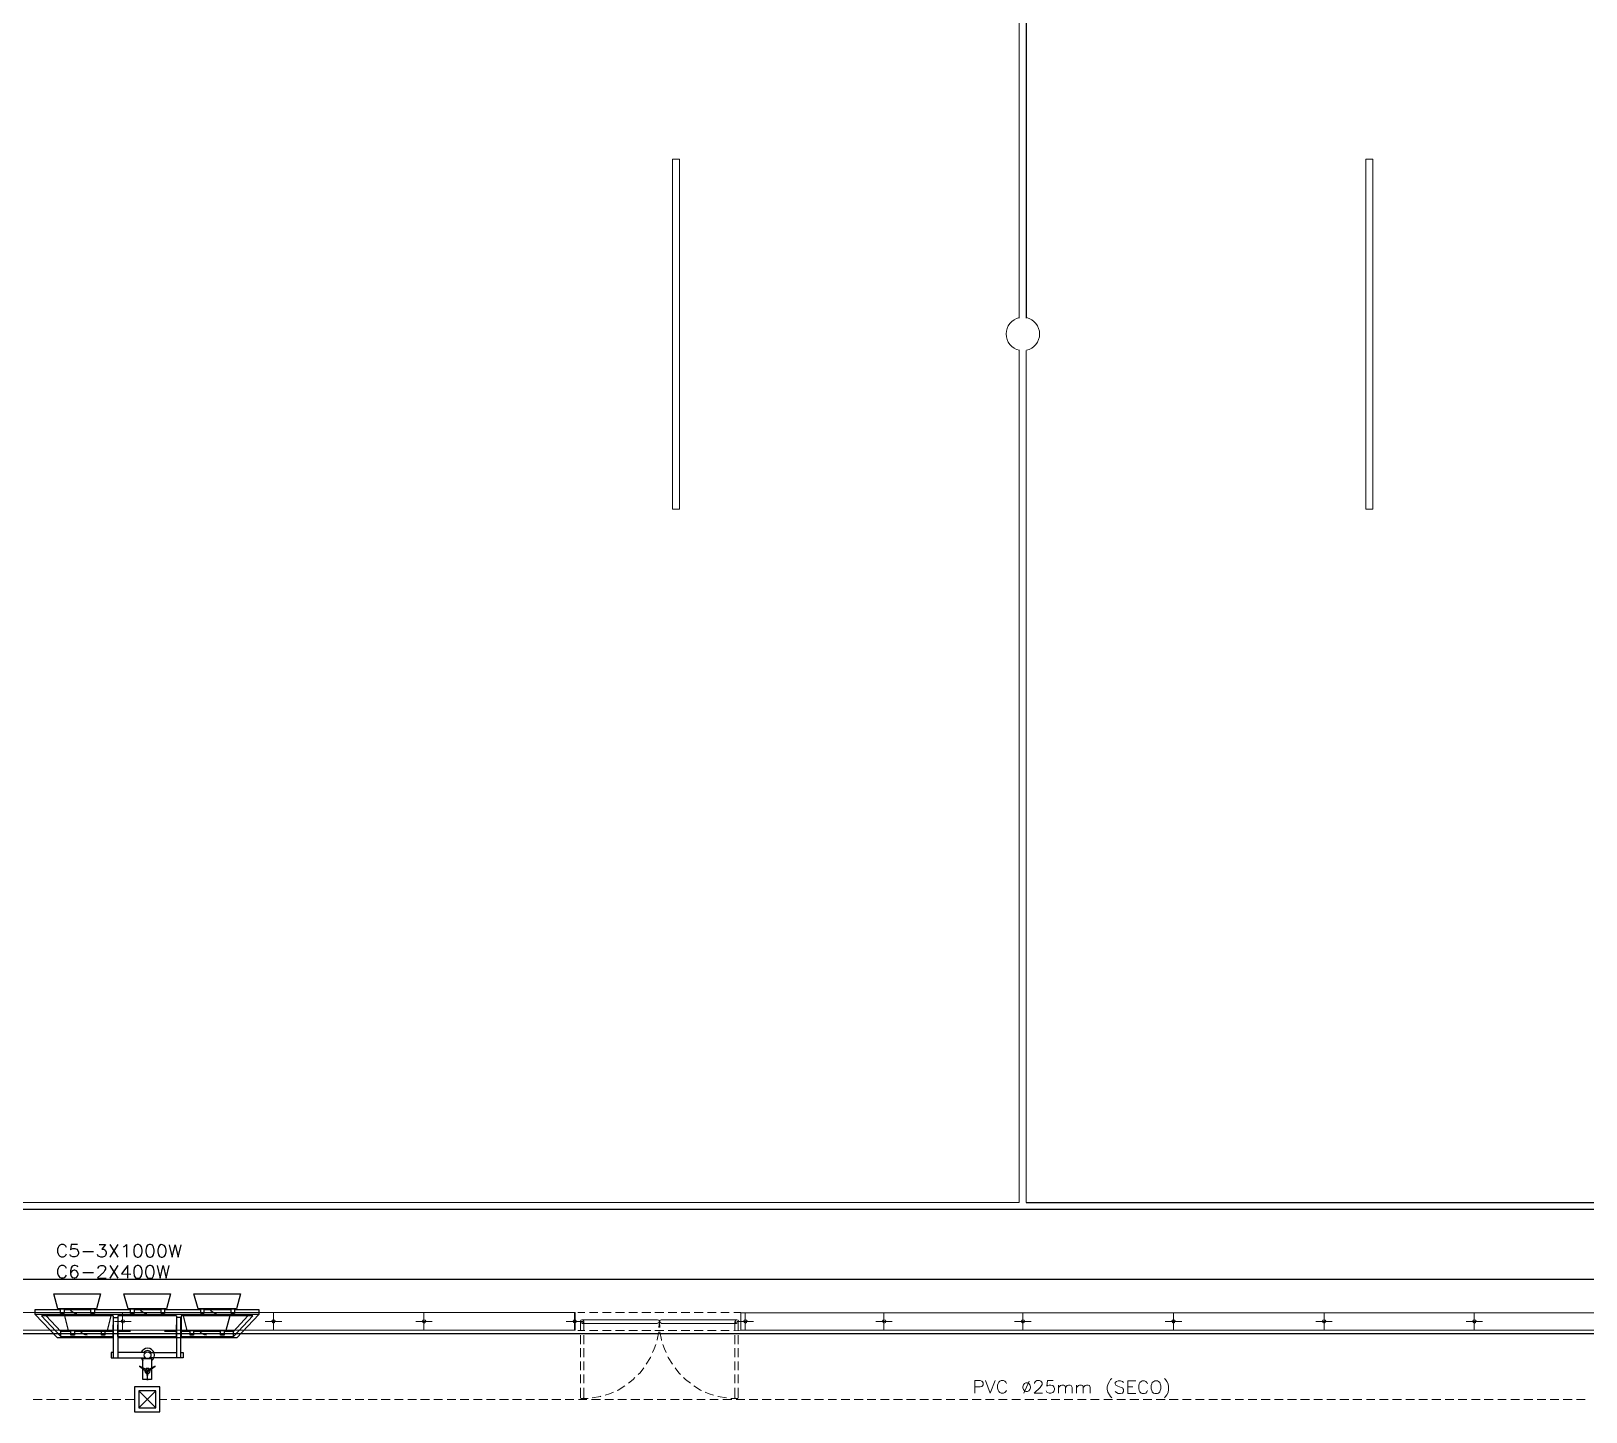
# Model space of a CAD drawing. Header units: millimetres. Extents: x 3240 to 3412, y 1366 to 1426.
# Drawn here: x 3259.52 to 3281.73, y 1386.14 to 1405.87 of the extents above; entities that cross this region are included whole.
import ezdxf

# ---------------------------------------------------------------- set-up
doc = ezdxf.new("R2010")
doc.units = ezdxf.units.MM

msp = doc.modelspace()

# ---------------------------------------------------------------- linework, layer by layer
at = {"color": 7, "linetype": 'Continuous', "lineweight": -2, "true_color": 0x000007}
for points in [[(3297.964, 1387.259), (3249.402, 1387.259), (3249.402, 1415.815), (3297.964, 1415.815)], [(3250.176, 1415.041), (3297.19, 1415.041), (3297.19, 1388.036), (3250.176, 1388.036)], [(3250.176, 1415.041), (3297.19, 1415.041), (3297.19, 1388.036), (3250.176, 1388.036)], [(3251.175, 1414.036), (3296.188, 1414.036), (3296.188, 1389.035), (3251.175, 1389.035)]]:
    msp.add_lwpolyline(points, close=True, dxfattribs=at)
at = {"color": 7, "linetype": 'Continuous', "lineweight": 9, "true_color": 0x000007}
msp.add_lwpolyline([(3267.327, 1415.514), (3267.327, 1415.764), (3249.447, 1415.764), (3249.447, 1387.312), (3267.289, 1387.312), (3267.289, 1387.562), (3249.702, 1387.562), (3249.702, 1415.514)], close=True, dxfattribs=at)
at = {"color": 7, "linetype": 'Continuous', "lineweight": 5, "true_color": 0x000007}
for points in [[(3269.656, 1415.514), (3297.663, 1415.514), (3297.663, 1387.56), (3269.656, 1387.56), (3269.656, 1387.312), (3297.914, 1387.312), (3297.914, 1415.762), (3269.656, 1415.762)], [(3268.679, 1404.036), (3268.779, 1404.036), (3268.779, 1399.036), (3268.679, 1399.036)], [(3278.683, 1404.036), (3278.58, 1404.036), (3278.58, 1399.036), (3278.683, 1399.036)]]:
    msp.add_lwpolyline(points, close=True, dxfattribs=at)
for points in [[(3273.632, 1389.136), (3251.276, 1389.136), (3251.276, 1393.934), (3259.375, 1393.934), (3259.375, 1409.138), (3251.276, 1409.138), (3251.276, 1413.94), (3273.632, 1413.94), (3273.632, 1401.767)], [(3273.632, 1401.305), (3273.632, 1389.136), (3273.632, 1389.136)], [(3273.73, 1401.305), (3273.73, 1389.136), (3273.73, 1389.136)], [(3267.387, 1387.461), (3268.467, 1387.461), (3268.467, 1387.461)], [(3269.596, 1387.461), (3268.516, 1387.461), (3268.516, 1387.461)], [(3267.365, 1387.434), (3267.365, 1387.304), (3267.365, 1387.304)], [(3267.365, 1387.241), (3267.365, 1387.113), (3267.365, 1387.113)], [(3268.467, 1387.409), (3267.387, 1387.409), (3267.387, 1387.409)], [(3267.412, 1387.304), (3267.412, 1387.434), (3267.412, 1387.434)], [(3267.412, 1387.113), (3267.412, 1387.241), (3267.412, 1387.241)], [(3268.516, 1387.409), (3269.596, 1387.409), (3269.596, 1387.409)], [(3269.572, 1387.304), (3269.572, 1387.434), (3269.572, 1387.434)], [(3269.572, 1387.113), (3269.572, 1387.241), (3269.572, 1387.241)], [(3269.618, 1387.434), (3269.618, 1387.304), (3269.618, 1387.304)], [(3269.618, 1387.241), (3269.618, 1387.113), (3269.618, 1387.113)], [(3267.365, 1387.054), (3267.365, 1386.926), (3267.365, 1386.926)], [(3267.412, 1386.926), (3267.412, 1387.054), (3267.412, 1387.054)], [(3269.572, 1386.926), (3269.572, 1387.054), (3269.572, 1387.054)], [(3269.618, 1387.054), (3269.618, 1386.926), (3269.618, 1386.926)], [(3267.365, 1386.864), (3267.365, 1386.74), (3267.365, 1386.74)], [(3267.412, 1386.74), (3267.412, 1386.864), (3267.412, 1386.864)], [(3269.572, 1386.74), (3269.572, 1386.864), (3269.572, 1386.864)], [(3269.618, 1386.864), (3269.618, 1386.74), (3269.618, 1386.74)], [(3267.365, 1386.677), (3267.365, 1386.554), (3267.365, 1386.554)], [(3267.412, 1386.554), (3267.412, 1386.677), (3267.412, 1386.677)], [(3269.572, 1386.554), (3269.572, 1386.677), (3269.572, 1386.677)], [(3269.618, 1386.677), (3269.618, 1386.554), (3269.618, 1386.554)], [(3267.365, 1386.356), (3267.365, 1386.351), (3267.365, 1386.346), (3267.365, 1386.343), (3267.37, 1386.338), (3267.374, 1386.338), (3267.379, 1386.334), (3267.382, 1386.334), (3267.387, 1386.334), (3267.39, 1386.334), (3267.395, 1386.334), (3267.4, 1386.334), (3267.403, 1386.338), (3267.408, 1386.338), (3267.408, 1386.343), (3267.412, 1386.346), (3267.412, 1386.351), (3267.412, 1386.356), (3267.412, 1386.49)], [(3267.365, 1386.49), (3267.365, 1386.356), (3267.365, 1386.356)], [(3267.365, 1386.356), (3267.365, 1386.351), (3267.365, 1386.346), (3267.365, 1386.343), (3267.37, 1386.338), (3267.374, 1386.338), (3267.379, 1386.334), (3267.382, 1386.334), (3267.387, 1386.334), (3267.39, 1386.334), (3267.395, 1386.334), (3267.4, 1386.334), (3267.403, 1386.338), (3267.408, 1386.338), (3267.408, 1386.343), (3267.412, 1386.346), (3267.412, 1386.351), (3267.412, 1386.356)], [(3269.572, 1386.49), (3269.572, 1386.356), (3269.572, 1386.351), (3269.572, 1386.346), (3269.575, 1386.343), (3269.575, 1386.338), (3269.58, 1386.338), (3269.583, 1386.334), (3269.588, 1386.334), (3269.593, 1386.334), (3269.596, 1386.334), (3269.601, 1386.334), (3269.605, 1386.334), (3269.61, 1386.338), (3269.613, 1386.338), (3269.618, 1386.343), (3269.618, 1386.346), (3269.618, 1386.351), (3269.618, 1386.356)], [(3269.572, 1386.356), (3269.572, 1386.351), (3269.572, 1386.346), (3269.575, 1386.343), (3269.575, 1386.338), (3269.58, 1386.338), (3269.583, 1386.334), (3269.588, 1386.334), (3269.593, 1386.334), (3269.596, 1386.334), (3269.601, 1386.334), (3269.605, 1386.334), (3269.61, 1386.338), (3269.613, 1386.338), (3269.618, 1386.343), (3269.618, 1386.346), (3269.618, 1386.351), (3269.618, 1386.356)], [(3269.618, 1386.49), (3269.618, 1386.356), (3269.618, 1386.356)]]:
    msp.add_lwpolyline(points, dxfattribs=at)
at = {"color": 7, "linetype": 'Continuous', "lineweight": -2, "true_color": 0x000007}
msp.add_lwpolyline([(3273.731, 1389.134), (3296.089, 1389.134), (3296.089, 1393.934), (3287.984, 1393.934), (3287.984, 1409.137), (3296.089, 1409.137), (3296.089, 1413.94), (3273.731, 1413.94), (3273.731, 1401.767)], dxfattribs=at)
at = {"color": 7, "linetype": 'Continuous', "lineweight": 25, "true_color": 0x000007}
for points in [[(3260.024, 1388.493), (3260.015, 1388.511), (3259.999, 1388.527), (3259.981, 1388.536), (3259.948, 1388.536), (3259.931, 1388.527), (3259.913, 1388.511), (3259.905, 1388.493), (3259.896, 1388.468), (3259.896, 1388.425), (3259.905, 1388.4), (3259.913, 1388.384), (3259.931, 1388.367), (3259.948, 1388.357), (3259.981, 1388.357), (3259.999, 1388.367), (3260.015, 1388.384), (3260.024, 1388.4)], [(3260.181, 1388.536), (3260.091, 1388.536), (3260.083, 1388.46), (3260.091, 1388.468), (3260.116, 1388.476), (3260.146, 1388.476), (3260.173, 1388.468), (3260.189, 1388.451), (3260.197, 1388.425), (3260.197, 1388.408), (3260.189, 1388.384), (3260.173, 1388.367), (3260.143, 1388.357), (3260.116, 1388.357), (3260.091, 1388.367), (3260.083, 1388.375), (3260.075, 1388.392)], [(3260.257, 1388.433), (3260.409, 1388.433), (3260.409, 1388.433)], [(3260.49, 1388.536), (3260.583, 1388.536), (3260.531, 1388.468), (3260.558, 1388.468), (3260.574, 1388.46), (3260.583, 1388.451), (3260.591, 1388.425), (3260.591, 1388.408), (3260.583, 1388.379), (3260.566, 1388.362), (3260.54, 1388.354), (3260.515, 1388.354), (3260.49, 1388.362), (3260.477, 1388.37), (3260.469, 1388.392)], [(3260.642, 1388.536), (3260.76, 1388.354), (3260.76, 1388.354)], [(3260.76, 1388.536), (3260.642, 1388.354), (3260.642, 1388.354)], [(3260.841, 1388.501), (3260.857, 1388.511), (3260.884, 1388.536), (3260.884, 1388.354)], [(3261.492, 1388.531), (3261.535, 1388.354), (3261.578, 1388.531), (3261.62, 1388.354), (3261.663, 1388.531)], [(3260.024, 1388.193), (3260.015, 1388.21), (3259.999, 1388.226), (3259.981, 1388.235), (3259.948, 1388.235), (3259.931, 1388.226), (3259.913, 1388.21), (3259.905, 1388.193), (3259.896, 1388.167), (3259.896, 1388.126), (3259.905, 1388.099), (3259.913, 1388.083), (3259.931, 1388.066), (3259.948, 1388.058), (3259.981, 1388.058), (3259.999, 1388.066), (3260.015, 1388.083), (3260.024, 1388.099)], [(3260.189, 1388.21), (3260.181, 1388.226), (3260.151, 1388.235), (3260.134, 1388.235), (3260.108, 1388.226), (3260.091, 1388.202), (3260.083, 1388.159), (3260.083, 1388.116), (3260.091, 1388.083), (3260.108, 1388.066), (3260.134, 1388.058), (3260.143, 1388.058), (3260.168, 1388.066), (3260.184, 1388.083), (3260.192, 1388.107), (3260.192, 1388.116), (3260.184, 1388.142), (3260.168, 1388.159), (3260.143, 1388.167), (3260.134, 1388.167), (3260.108, 1388.159), (3260.091, 1388.142), (3260.083, 1388.116)], [(3260.257, 1388.134), (3260.409, 1388.134), (3260.409, 1388.134)], [(3260.477, 1388.193), (3260.477, 1388.202), (3260.485, 1388.218), (3260.493, 1388.226), (3260.515, 1388.235), (3260.548, 1388.235), (3260.566, 1388.226), (3260.574, 1388.218), (3260.583, 1388.202), (3260.583, 1388.183), (3260.574, 1388.167), (3260.558, 1388.142), (3260.469, 1388.058), (3260.591, 1388.053)], [(3260.642, 1388.235), (3260.76, 1388.053), (3260.76, 1388.053)], [(3260.76, 1388.235), (3260.642, 1388.053), (3260.642, 1388.053)], [(3260.9, 1388.053), (3260.9, 1388.235), (3260.811, 1388.116), (3260.943, 1388.112)], [(3261.319, 1388.235), (3261.362, 1388.053), (3261.405, 1388.235), (3261.446, 1388.053), (3261.489, 1388.235)], [(3262.425, 1387.608), (3262.771, 1387.608), (3262.771, 1387.537), (3259.579, 1387.537), (3259.579, 1387.608), (3259.939, 1387.608)], [(3260.697, 1387.203), (3259.896, 1387.203), (3259.579, 1387.537)], [(3260.692, 1387.515), (3259.668, 1387.515), (3259.943, 1387.223)], [(3259.943, 1387.223), (3259.943, 1387.295), (3259.736, 1387.515)], [(3259.991, 1387.608), (3260.374, 1387.608), (3260.374, 1387.608)], [(3260.659, 1387.515), (3260.604, 1387.309), (3260.053, 1387.309), (3259.999, 1387.515)], [(3260.426, 1387.608), (3260.938, 1387.608), (3260.938, 1387.608)], [(3260.692, 1387.515), (3260.692, 1387.223), (3260.692, 1387.223)], [(3260.697, 1386.918), (3260.697, 1387.494), (3260.756, 1387.494), (3260.756, 1386.918)], [(3262.771, 1387.537), (3262.458, 1387.203), (3260.756, 1387.203)], [(3260.76, 1387.515), (3260.76, 1387.223), (3260.76, 1387.388)], [(3261.595, 1387.515), (3260.76, 1387.515), (3260.76, 1387.515)], [(3260.99, 1387.608), (3261.375, 1387.608), (3261.375, 1387.608)], [(3261.425, 1387.608), (3261.942, 1387.608), (3261.942, 1387.608)], [(3261.595, 1387.515), (3261.595, 1387.223), (3261.595, 1387.388)], [(3261.658, 1386.918), (3261.658, 1387.494), (3261.598, 1387.494), (3261.598, 1386.918)], [(3261.663, 1387.515), (3261.663, 1387.223), (3261.663, 1387.223)], [(3262.412, 1387.223), (3262.686, 1387.515), (3261.663, 1387.515)], [(3262.357, 1387.515), (3262.301, 1387.309), (3261.75, 1387.309), (3261.696, 1387.515)], [(3261.988, 1387.608), (3262.377, 1387.608), (3262.377, 1387.608)], [(3262.412, 1387.223), (3262.412, 1387.295), (3262.615, 1387.515)], [(3260.087, 1387.295), (3259.943, 1387.295), (3259.943, 1387.295)], [(3259.943, 1387.223), (3260.692, 1387.223), (3260.692, 1387.223)], [(3260.692, 1387.295), (3260.138, 1387.295), (3260.138, 1387.295)], [(3260.692, 1387.223), (3260.692, 1387.388), (3260.692, 1387.388)], [(3260.938, 1387.295), (3260.76, 1387.295), (3260.76, 1387.295)], [(3260.76, 1387.223), (3261.595, 1387.223), (3261.595, 1387.223)], [(3261.595, 1387.295), (3261.425, 1387.295), (3261.425, 1387.295)], [(3261.663, 1387.223), (3261.663, 1387.388), (3261.663, 1387.388)], [(3261.79, 1387.295), (3261.663, 1387.295), (3261.663, 1387.295)], [(3261.663, 1387.223), (3262.412, 1387.223), (3262.412, 1387.223)], [(3262.225, 1387.295), (3261.84, 1387.295), (3261.84, 1387.295)], [(3262.412, 1387.295), (3262.276, 1387.295), (3262.276, 1387.295)], [(3260.697, 1386.991), (3260.664, 1386.991), (3260.664, 1386.918), (3261.145, 1386.918)], [(3261.145, 1386.991), (3260.756, 1386.991), (3260.756, 1386.991)], [(3261.21, 1386.991), (3261.598, 1386.991), (3261.598, 1386.991)], [(3261.658, 1386.991), (3261.692, 1386.991), (3261.692, 1386.918), (3261.21, 1386.918)], [(3261.115, 1386.769), (3261.115, 1386.905), (3261.239, 1386.905), (3261.239, 1386.769)], [(3261.239, 1386.758), (3261.239, 1386.606), (3261.115, 1386.606), (3261.115, 1386.758)]]:
    msp.add_lwpolyline(points, dxfattribs=at)
for points in [[(3261.036, 1388.536), (3261.009, 1388.527), (3260.993, 1388.501), (3260.985, 1388.455), (3260.985, 1388.43), (3260.993, 1388.387), (3261.009, 1388.362), (3261.036, 1388.354), (3261.052, 1388.354), (3261.077, 1388.362), (3261.095, 1388.387), (3261.104, 1388.43), (3261.104, 1388.455), (3261.095, 1388.501), (3261.077, 1388.527), (3261.052, 1388.536)], [(3261.21, 1388.536), (3261.183, 1388.527), (3261.167, 1388.501), (3261.158, 1388.455), (3261.158, 1388.43), (3261.167, 1388.387), (3261.183, 1388.362), (3261.21, 1388.354), (3261.226, 1388.354), (3261.251, 1388.362), (3261.269, 1388.387), (3261.277, 1388.43), (3261.277, 1388.455), (3261.269, 1388.498), (3261.251, 1388.527), (3261.226, 1388.536)], [(3261.378, 1388.536), (3261.353, 1388.523), (3261.337, 1388.498), (3261.327, 1388.455), (3261.327, 1388.43), (3261.337, 1388.387), (3261.353, 1388.362), (3261.378, 1388.354), (3261.395, 1388.354), (3261.421, 1388.362), (3261.438, 1388.387), (3261.446, 1388.43), (3261.446, 1388.455), (3261.438, 1388.498), (3261.421, 1388.523), (3261.395, 1388.531)], [(3261.036, 1388.235), (3261.009, 1388.226), (3260.993, 1388.202), (3260.985, 1388.159), (3260.985, 1388.134), (3260.993, 1388.088), (3261.009, 1388.061), (3261.036, 1388.053), (3261.052, 1388.053), (3261.077, 1388.061), (3261.095, 1388.088), (3261.104, 1388.129), (3261.104, 1388.159), (3261.095, 1388.202), (3261.077, 1388.226), (3261.052, 1388.235)], [(3261.21, 1388.235), (3261.183, 1388.226), (3261.163, 1388.202), (3261.155, 1388.155), (3261.155, 1388.129), (3261.163, 1388.088), (3261.18, 1388.061), (3261.21, 1388.053), (3261.226, 1388.053), (3261.251, 1388.061), (3261.269, 1388.088), (3261.277, 1388.129), (3261.277, 1388.155), (3261.269, 1388.202), (3261.251, 1388.226), (3261.226, 1388.235)], [(3259.845, 1387.833), (3260.51, 1387.833), (3260.452, 1387.616), (3259.901, 1387.616)], [(3260.846, 1387.833), (3261.511, 1387.833), (3261.451, 1387.616), (3260.904, 1387.616)], [(3261.845, 1387.833), (3262.509, 1387.833), (3262.453, 1387.616), (3261.904, 1387.616)], [(3259.939, 1387.616), (3259.991, 1387.616), (3259.991, 1387.553), (3259.939, 1387.553)], [(3260.374, 1387.616), (3260.426, 1387.616), (3260.426, 1387.553), (3260.374, 1387.553)], [(3260.938, 1387.616), (3260.99, 1387.616), (3260.99, 1387.553), (3260.938, 1387.553)], [(3261.375, 1387.616), (3261.425, 1387.616), (3261.425, 1387.553), (3261.375, 1387.553)], [(3261.942, 1387.616), (3261.988, 1387.616), (3261.988, 1387.553), (3261.942, 1387.553)], [(3262.377, 1387.616), (3262.425, 1387.616), (3262.425, 1387.553), (3262.377, 1387.553)], [(3260.087, 1387.309), (3260.138, 1387.309), (3260.138, 1387.241), (3260.087, 1387.241)], [(3260.523, 1387.309), (3260.574, 1387.309), (3260.574, 1387.241), (3260.523, 1387.241)], [(3261.79, 1387.309), (3261.84, 1387.309), (3261.84, 1387.241), (3261.79, 1387.241)], [(3262.225, 1387.309), (3262.276, 1387.309), (3262.276, 1387.241), (3262.225, 1387.241)], [(3261.18, 1386.74), (3261.066, 1386.796), (3261.167, 1386.723), (3261.18, 1386.596), (3261.188, 1386.723), (3261.289, 1386.796)], [(3261.357, 1386.144), (3261.357, 1386.503), (3260.998, 1386.503), (3260.998, 1386.144)], [(3261.299, 1386.202), (3261.299, 1386.444), (3261.057, 1386.444), (3261.057, 1386.202)]]:
    msp.add_lwpolyline(points, close=True, dxfattribs=at)
at = {"color": 7, "linetype": 'Continuous', "lineweight": 9, "true_color": 0x000007}
for points in [[(3260.827, 1387.317), (3260.827, 1387.553), (3260.827, 1387.553)], [(3262.979, 1387.317), (3262.979, 1387.553), (3262.979, 1387.553)], [(3265.129, 1387.317), (3265.129, 1387.553), (3265.129, 1387.553)], [(3267.281, 1387.317), (3267.281, 1387.553), (3267.281, 1387.553)], [(3267.327, 1387.562), (3267.428, 1387.562), (3267.428, 1387.562)], [(3267.493, 1387.562), (3267.615, 1387.562), (3267.615, 1387.562)], [(3267.678, 1387.562), (3267.805, 1387.562), (3267.805, 1387.562)], [(3267.865, 1387.562), (3267.992, 1387.562), (3267.992, 1387.562)], [(3268.055, 1387.562), (3268.179, 1387.562), (3268.179, 1387.562)], [(3268.242, 1387.562), (3268.369, 1387.562), (3268.369, 1387.562)], [(3268.429, 1387.562), (3268.554, 1387.562), (3268.554, 1387.562)], [(3268.619, 1387.562), (3268.741, 1387.562), (3268.741, 1387.562)], [(3268.804, 1387.562), (3268.928, 1387.562), (3268.928, 1387.562)], [(3268.991, 1387.562), (3269.118, 1387.562), (3269.118, 1387.562)], [(3269.178, 1387.562), (3269.305, 1387.562), (3269.305, 1387.562)], [(3269.368, 1387.562), (3269.491, 1387.562), (3269.491, 1387.562)], [(3269.555, 1387.562), (3269.656, 1387.562), (3269.656, 1387.562)], [(3269.719, 1387.317), (3269.719, 1387.553), (3269.719, 1387.553)], [(3271.7, 1387.317), (3271.7, 1387.553), (3271.7, 1387.553)], [(3273.683, 1387.317), (3273.683, 1387.553), (3273.683, 1387.553)], [(3275.833, 1387.317), (3275.833, 1387.553), (3275.833, 1387.553)], [(3277.985, 1387.317), (3277.985, 1387.553), (3277.985, 1387.553)], [(3280.13, 1387.317), (3280.13, 1387.553), (3280.13, 1387.553)], [(3260.947, 1387.434), (3260.71, 1387.434), (3260.71, 1387.434)], [(3263.098, 1387.434), (3262.86, 1387.434), (3262.86, 1387.434)], [(3265.248, 1387.434), (3265.012, 1387.434), (3265.012, 1387.434)], [(3267.4, 1387.434), (3267.162, 1387.434), (3267.162, 1387.434)], [(3267.428, 1387.309), (3267.327, 1387.309), (3267.327, 1387.309)], [(3267.615, 1387.309), (3267.493, 1387.309), (3267.493, 1387.309)], [(3267.805, 1387.309), (3267.678, 1387.309), (3267.678, 1387.309)], [(3267.992, 1387.309), (3267.865, 1387.309), (3267.865, 1387.309)], [(3268.179, 1387.309), (3268.055, 1387.309), (3268.055, 1387.309)], [(3268.369, 1387.309), (3268.242, 1387.309), (3268.242, 1387.309)], [(3268.554, 1387.309), (3268.429, 1387.309), (3268.429, 1387.309)], [(3268.459, 1387.168), (3268.459, 1387.173), (3268.483, 1387.29)], [(3268.487, 1387.35), (3268.492, 1387.434), (3268.492, 1387.434)], [(3268.492, 1387.434), (3268.497, 1387.35), (3268.497, 1387.35)], [(3268.5, 1387.287), (3268.525, 1387.173), (3268.525, 1387.163)], [(3268.741, 1387.309), (3268.619, 1387.309), (3268.619, 1387.309)], [(3268.928, 1387.309), (3268.804, 1387.309), (3268.804, 1387.309)], [(3269.118, 1387.309), (3268.991, 1387.309), (3268.991, 1387.309)], [(3269.305, 1387.309), (3269.181, 1387.309), (3269.181, 1387.309)], [(3269.491, 1387.309), (3269.368, 1387.309), (3269.368, 1387.309)], [(3269.656, 1387.312), (3269.555, 1387.309), (3269.555, 1387.309)], [(3269.838, 1387.434), (3269.601, 1387.434), (3269.601, 1387.434)], [(3271.819, 1387.434), (3271.583, 1387.434), (3271.583, 1387.434)], [(3273.801, 1387.434), (3273.564, 1387.434), (3273.564, 1387.434)], [(3275.952, 1387.434), (3275.714, 1387.434), (3275.714, 1387.434)], [(3278.099, 1387.434), (3277.866, 1387.434), (3277.866, 1387.434)], [(3280.249, 1387.434), (3280.016, 1387.434), (3280.016, 1387.434)], [(3268.394, 1386.991), (3268.419, 1387.046), (3268.44, 1387.105)], [(3268.543, 1387.105), (3268.564, 1387.046), (3268.589, 1386.991)], [(3268.191, 1386.677), (3268.217, 1386.702), (3268.272, 1386.774)], [(3268.305, 1386.826), (3268.364, 1386.923), (3268.369, 1386.931)], [(3268.614, 1386.931), (3268.619, 1386.923), (3268.679, 1386.826)], [(3268.717, 1386.774), (3268.771, 1386.702), (3268.796, 1386.677)], [(3268.052, 1386.554), (3268.119, 1386.609), (3268.144, 1386.634)], [(3268.839, 1386.634), (3268.864, 1386.609), (3268.937, 1386.554)], [(3267.387, 1386.334), (3267.476, 1386.338), (3267.476, 1386.338)], [(3267.534, 1386.343), (3267.653, 1386.364), (3267.658, 1386.367)], [(3267.718, 1386.384), (3267.78, 1386.402), (3267.835, 1386.427)], [(3267.89, 1386.452), (3267.903, 1386.457), (3268, 1386.516)], [(3268.983, 1386.516), (3269.08, 1386.457), (3269.094, 1386.452)], [(3269.148, 1386.427), (3269.203, 1386.402), (3269.266, 1386.384)], [(3269.325, 1386.364), (3269.33, 1386.364), (3269.449, 1386.343)], [(3269.512, 1386.338), (3269.596, 1386.334), (3269.596, 1386.334)]]:
    msp.add_lwpolyline(points, dxfattribs=at)
at = {"color": 7, "linetype": 'Continuous', "lineweight": 15, "true_color": 0x000007}
for points in [[(3272.997, 1386.414), (3272.997, 1386.592), (3273.073, 1386.592), (3273.098, 1386.584), (3273.106, 1386.576), (3273.116, 1386.558), (3273.116, 1386.533), (3273.106, 1386.516), (3273.098, 1386.508), (3273.073, 1386.5), (3272.997, 1386.5)], [(3273.149, 1386.592), (3273.217, 1386.41), (3273.288, 1386.592)], [(3273.45, 1386.549), (3273.442, 1386.568), (3273.424, 1386.584), (3273.407, 1386.592), (3273.374, 1386.592), (3273.356, 1386.584), (3273.339, 1386.568), (3273.331, 1386.549), (3273.323, 1386.525), (3273.323, 1386.482), (3273.331, 1386.457), (3273.339, 1386.435), (3273.356, 1386.419), (3273.374, 1386.41), (3273.407, 1386.41), (3273.424, 1386.419), (3273.442, 1386.435), (3273.45, 1386.452)], [(3273.776, 1386.584), (3273.7, 1386.41), (3273.7, 1386.41)], [(3273.852, 1386.549), (3273.852, 1386.558), (3273.86, 1386.576), (3273.868, 1386.584), (3273.885, 1386.592), (3273.923, 1386.592), (3273.941, 1386.584), (3273.949, 1386.576), (3273.958, 1386.558), (3273.958, 1386.538), (3273.949, 1386.52), (3273.933, 1386.495), (3273.844, 1386.41), (3273.966, 1386.41)], [(3274.118, 1386.592), (3274.034, 1386.592), (3274.026, 1386.511), (3274.034, 1386.52), (3274.059, 1386.528), (3274.085, 1386.528), (3274.11, 1386.52), (3274.126, 1386.503), (3274.135, 1386.478), (3274.135, 1386.462), (3274.126, 1386.435), (3274.11, 1386.419), (3274.085, 1386.41), (3274.059, 1386.41), (3274.034, 1386.419), (3274.026, 1386.427), (3274.017, 1386.444)], [(3274.953, 1386.622), (3274.935, 1386.606), (3274.919, 1386.579), (3274.902, 1386.546), (3274.889, 1386.503), (3274.889, 1386.47), (3274.897, 1386.427), (3274.919, 1386.389), (3274.935, 1386.364), (3274.953, 1386.346)], [(3275.122, 1386.563), (3275.106, 1386.579), (3275.079, 1386.587), (3275.046, 1386.587), (3275.021, 1386.579), (3275.003, 1386.563), (3275.003, 1386.546), (3275.011, 1386.528), (3275.021, 1386.52), (3275.038, 1386.511), (3275.087, 1386.495), (3275.106, 1386.487), (3275.114, 1386.478), (3275.122, 1386.462), (3275.122, 1386.435), (3275.106, 1386.414), (3275.079, 1386.406), (3275.046, 1386.406), (3275.021, 1386.419), (3275.003, 1386.435)], [(3275.182, 1386.406), (3275.182, 1386.587), (3275.296, 1386.587)], [(3275.464, 1386.546), (3275.456, 1386.563), (3275.44, 1386.579), (3275.423, 1386.587), (3275.388, 1386.587), (3275.372, 1386.579), (3275.355, 1386.563), (3275.347, 1386.546), (3275.339, 1386.52), (3275.339, 1386.478), (3275.347, 1386.449), (3275.355, 1386.432), (3275.372, 1386.414), (3275.388, 1386.406), (3275.423, 1386.406), (3275.44, 1386.414), (3275.456, 1386.432), (3275.464, 1386.449)], [(3275.706, 1386.622), (3275.722, 1386.606), (3275.741, 1386.579), (3275.757, 1386.546), (3275.765, 1386.5), (3275.765, 1386.465), (3275.757, 1386.422), (3275.741, 1386.389), (3275.722, 1386.364), (3275.706, 1386.346)], [(3261.299, 1386.202), (3261.057, 1386.444), (3261.057, 1386.444)], [(3261.299, 1386.444), (3261.057, 1386.202), (3261.057, 1386.202)], [(3274.194, 1386.528), (3274.194, 1386.41), (3274.194, 1386.41)], [(3274.194, 1386.495), (3274.221, 1386.52), (3274.241, 1386.528), (3274.267, 1386.528), (3274.284, 1386.52), (3274.292, 1386.495), (3274.292, 1386.41)], [(3274.292, 1386.495), (3274.318, 1386.52), (3274.335, 1386.528), (3274.36, 1386.528), (3274.376, 1386.52), (3274.386, 1386.495), (3274.386, 1386.41)], [(3274.452, 1386.528), (3274.452, 1386.41), (3274.452, 1386.41)], [(3274.452, 1386.495), (3274.479, 1386.52), (3274.495, 1386.528), (3274.52, 1386.528), (3274.538, 1386.52), (3274.547, 1386.495), (3274.547, 1386.41)], [(3274.547, 1386.495), (3274.576, 1386.52), (3274.593, 1386.528), (3274.618, 1386.528), (3274.636, 1386.52), (3274.644, 1386.495), (3274.644, 1386.41)], [(3275.182, 1386.503), (3275.253, 1386.503), (3275.253, 1386.503)], [(3275.182, 1386.406), (3275.296, 1386.406), (3275.296, 1386.406)], [(3259.549, 1386.321), (3259.676, 1386.321), (3259.676, 1386.321)], [(3259.739, 1386.321), (3259.863, 1386.321), (3259.863, 1386.321)], [(3259.926, 1386.321), (3260.053, 1386.321), (3260.053, 1386.321)], [(3260.113, 1386.321), (3260.24, 1386.321), (3260.24, 1386.321)], [(3260.303, 1386.321), (3260.426, 1386.321), (3260.426, 1386.321)], [(3260.49, 1386.321), (3260.612, 1386.321), (3260.612, 1386.321)], [(3260.675, 1386.321), (3260.803, 1386.321), (3260.803, 1386.321)], [(3260.862, 1386.321), (3260.998, 1386.321), (3260.998, 1386.321)], [(3261.357, 1386.321), (3261.459, 1386.321), (3261.459, 1386.321)], [(3261.522, 1386.321), (3261.644, 1386.321), (3261.644, 1386.321)], [(3261.709, 1386.321), (3261.836, 1386.321), (3261.836, 1386.321)], [(3261.896, 1386.321), (3262.022, 1386.321), (3262.022, 1386.321)], [(3262.086, 1386.321), (3262.208, 1386.321), (3262.208, 1386.321)], [(3262.271, 1386.321), (3262.395, 1386.321), (3262.395, 1386.321)], [(3262.458, 1386.321), (3262.586, 1386.321), (3262.586, 1386.321)], [(3262.648, 1386.321), (3262.771, 1386.321), (3262.771, 1386.321)], [(3262.835, 1386.321), (3262.958, 1386.321), (3262.958, 1386.321)], [(3263.021, 1386.321), (3263.148, 1386.321), (3263.148, 1386.321)], [(3263.207, 1386.321), (3263.335, 1386.321), (3263.335, 1386.321)], [(3263.398, 1386.321), (3263.522, 1386.321), (3263.522, 1386.321)], [(3263.585, 1386.321), (3263.712, 1386.321), (3263.712, 1386.321)], [(3263.771, 1386.321), (3263.897, 1386.321), (3263.897, 1386.321)], [(3263.962, 1386.321), (3264.084, 1386.321), (3264.084, 1386.321)], [(3264.147, 1386.321), (3264.271, 1386.321), (3264.271, 1386.321)], [(3264.334, 1386.321), (3264.461, 1386.321), (3264.461, 1386.321)], [(3264.521, 1386.321), (3264.648, 1386.321), (3264.648, 1386.321)], [(3264.711, 1386.321), (3264.833, 1386.321), (3264.833, 1386.321)], [(3264.898, 1386.321), (3265.023, 1386.321), (3265.023, 1386.321)], [(3265.083, 1386.321), (3265.21, 1386.321), (3265.21, 1386.321)], [(3265.273, 1386.321), (3265.397, 1386.321), (3265.397, 1386.321)], [(3265.46, 1386.321), (3265.587, 1386.321), (3265.587, 1386.321)], [(3265.647, 1386.321), (3265.773, 1386.321), (3265.773, 1386.321)], [(3265.837, 1386.321), (3265.96, 1386.321), (3265.96, 1386.321)], [(3266.024, 1386.321), (3266.146, 1386.321), (3266.146, 1386.321)], [(3266.209, 1386.321), (3266.337, 1386.321), (3266.337, 1386.321)], [(3266.396, 1386.321), (3266.523, 1386.321), (3266.523, 1386.321)], [(3266.586, 1386.321), (3266.709, 1386.321), (3266.709, 1386.321)], [(3266.773, 1386.321), (3266.899, 1386.321), (3266.899, 1386.321)], [(3266.958, 1386.321), (3267.086, 1386.321), (3267.086, 1386.321)], [(3267.149, 1386.321), (3267.273, 1386.321), (3267.273, 1386.321)], [(3267.336, 1386.321), (3267.458, 1386.321), (3267.458, 1386.321)], [(3267.522, 1386.321), (3267.65, 1386.321), (3267.65, 1386.321)], [(3267.713, 1386.321), (3267.835, 1386.321), (3267.835, 1386.321)], [(3267.9, 1386.321), (3268.022, 1386.321), (3268.022, 1386.321)], [(3268.085, 1386.321), (3268.212, 1386.321), (3268.212, 1386.321)], [(3268.272, 1386.321), (3268.399, 1386.321), (3268.399, 1386.321)], [(3268.462, 1386.321), (3268.584, 1386.321), (3268.584, 1386.321)], [(3268.649, 1386.321), (3268.776, 1386.321), (3268.776, 1386.321)], [(3268.834, 1386.321), (3268.961, 1386.321), (3268.961, 1386.321)], [(3269.026, 1386.321), (3269.148, 1386.321), (3269.148, 1386.321)], [(3269.211, 1386.321), (3269.333, 1386.321), (3269.333, 1386.321)], [(3269.398, 1386.321), (3269.525, 1386.321), (3269.525, 1386.321)], [(3269.588, 1386.321), (3269.711, 1386.321), (3269.711, 1386.321)], [(3269.775, 1386.321), (3269.897, 1386.321), (3269.897, 1386.321)], [(3269.96, 1386.321), (3270.088, 1386.321), (3270.088, 1386.321)], [(3270.147, 1386.321), (3270.275, 1386.321), (3270.275, 1386.321)], [(3270.337, 1386.321), (3270.46, 1386.321), (3270.46, 1386.321)], [(3270.524, 1386.321), (3270.652, 1386.321), (3270.652, 1386.321)], [(3270.709, 1386.321), (3270.837, 1386.321), (3270.837, 1386.321)], [(3270.901, 1386.321), (3271.024, 1386.321), (3271.024, 1386.321)], [(3271.087, 1386.321), (3271.211, 1386.321), (3271.211, 1386.321)], [(3271.273, 1386.321), (3271.401, 1386.321), (3271.401, 1386.321)], [(3271.46, 1386.321), (3271.586, 1386.321), (3271.586, 1386.321)], [(3271.651, 1386.321), (3271.773, 1386.321), (3271.773, 1386.321)], [(3271.836, 1386.321), (3271.963, 1386.321), (3271.963, 1386.321)], [(3272.023, 1386.321), (3272.15, 1386.321), (3272.15, 1386.321)], [(3272.213, 1386.321), (3272.335, 1386.321), (3272.335, 1386.321)], [(3272.4, 1386.321), (3272.522, 1386.321), (3272.522, 1386.321)], [(3272.587, 1386.321), (3272.712, 1386.321), (3272.712, 1386.321)], [(3272.777, 1386.321), (3272.899, 1386.321), (3272.899, 1386.321)], [(3272.962, 1386.321), (3273.086, 1386.321), (3273.086, 1386.321)], [(3273.149, 1386.321), (3273.276, 1386.321), (3273.276, 1386.321)], [(3273.336, 1386.321), (3273.462, 1386.321), (3273.462, 1386.321)], [(3273.526, 1386.321), (3273.648, 1386.321), (3273.648, 1386.321)], [(3273.711, 1386.321), (3273.839, 1386.321), (3273.839, 1386.321)], [(3273.898, 1386.321), (3274.026, 1386.321), (3274.026, 1386.321)], [(3274.088, 1386.321), (3274.212, 1386.321), (3274.212, 1386.321)], [(3274.275, 1386.321), (3274.398, 1386.321), (3274.398, 1386.321)], [(3274.462, 1386.321), (3274.588, 1386.321), (3274.588, 1386.321)], [(3274.652, 1386.321), (3274.775, 1386.321), (3274.775, 1386.321)], [(3274.838, 1386.321), (3274.962, 1386.321), (3274.962, 1386.321)], [(3275.025, 1386.321), (3275.152, 1386.321), (3275.152, 1386.321)], [(3275.211, 1386.321), (3275.339, 1386.321), (3275.339, 1386.321)], [(3275.402, 1386.321), (3275.524, 1386.321), (3275.524, 1386.321)], [(3275.588, 1386.321), (3275.714, 1386.321), (3275.714, 1386.321)], [(3275.774, 1386.321), (3275.901, 1386.321), (3275.901, 1386.321)], [(3275.964, 1386.321), (3276.088, 1386.321), (3276.088, 1386.321)], [(3276.151, 1386.321), (3276.273, 1386.321), (3276.273, 1386.321)], [(3276.338, 1386.321), (3276.463, 1386.321), (3276.463, 1386.321)], [(3276.523, 1386.321), (3276.65, 1386.321), (3276.65, 1386.321)], [(3276.715, 1386.321), (3276.837, 1386.321), (3276.837, 1386.321)], [(3276.9, 1386.321), (3277.027, 1386.321), (3277.027, 1386.321)], [(3277.087, 1386.321), (3277.214, 1386.321), (3277.214, 1386.321)], [(3277.277, 1386.321), (3277.4, 1386.321), (3277.4, 1386.321)], [(3277.464, 1386.321), (3277.59, 1386.321), (3277.59, 1386.321)], [(3277.649, 1386.321), (3277.777, 1386.321), (3277.777, 1386.321)], [(3277.839, 1386.321), (3277.963, 1386.321), (3277.963, 1386.321)], [(3278.026, 1386.321), (3278.149, 1386.321), (3278.149, 1386.321)], [(3278.213, 1386.321), (3278.341, 1386.321), (3278.341, 1386.321)], [(3278.398, 1386.321), (3278.526, 1386.321), (3278.526, 1386.321)], [(3278.59, 1386.321), (3278.713, 1386.321), (3278.713, 1386.321)], [(3278.776, 1386.321), (3278.903, 1386.321), (3278.903, 1386.321)], [(3278.962, 1386.321), (3279.09, 1386.321), (3279.09, 1386.321)], [(3279.153, 1386.321), (3279.275, 1386.321), (3279.275, 1386.321)], [(3279.34, 1386.321), (3279.462, 1386.321), (3279.462, 1386.321)], [(3279.525, 1386.321), (3279.652, 1386.321), (3279.652, 1386.321)], [(3279.717, 1386.321), (3279.839, 1386.321), (3279.839, 1386.321)], [(3279.902, 1386.321), (3280.024, 1386.321), (3280.024, 1386.321)], [(3280.089, 1386.321), (3280.216, 1386.321), (3280.216, 1386.321)], [(3280.274, 1386.321), (3280.401, 1386.321), (3280.401, 1386.321)], [(3280.466, 1386.321), (3280.588, 1386.321), (3280.588, 1386.321)], [(3280.651, 1386.321), (3280.778, 1386.321), (3280.778, 1386.321)], [(3280.838, 1386.321), (3280.965, 1386.321), (3280.965, 1386.321)], [(3281.028, 1386.321), (3281.151, 1386.321), (3281.151, 1386.321)], [(3281.215, 1386.321), (3281.337, 1386.321), (3281.337, 1386.321)], [(3281.4, 1386.321), (3281.528, 1386.321), (3281.528, 1386.321)], [(3281.592, 1386.321), (3281.715, 1386.321), (3281.715, 1386.321)]]:
    msp.add_lwpolyline(points, dxfattribs=at)
for points in [[(3273.725, 1386.558), (3273.708, 1386.549), (3273.691, 1386.533), (3273.683, 1386.503), (3273.683, 1386.487), (3273.691, 1386.462), (3273.708, 1386.444), (3273.725, 1386.435), (3273.751, 1386.435), (3273.768, 1386.444), (3273.784, 1386.462), (3273.792, 1386.487), (3273.792, 1386.503), (3273.784, 1386.533), (3273.768, 1386.549), (3273.751, 1386.558)], [(3275.57, 1386.587), (3275.554, 1386.579), (3275.532, 1386.563), (3275.524, 1386.546), (3275.516, 1386.52), (3275.516, 1386.473), (3275.524, 1386.449), (3275.532, 1386.432), (3275.55, 1386.414), (3275.567, 1386.406), (3275.605, 1386.406), (3275.622, 1386.414), (3275.638, 1386.432), (3275.646, 1386.449), (3275.656, 1386.473), (3275.656, 1386.516), (3275.646, 1386.546), (3275.638, 1386.563), (3275.622, 1386.579), (3275.605, 1386.587)]]:
    msp.add_lwpolyline(points, close=True, dxfattribs=at)
at = {"color": 7, "linetype": 'Continuous', "lineweight": 5, "true_color": 0x000007}
for points, knots in [([(3273.634, 1401.774), (3273.524, 1401.75), (3273.445, 1401.653), (3273.445, 1401.54), (3273.445, 1401.54), (3273.445, 1401.428), (3273.524, 1401.33), (3273.634, 1401.307)], [0, 0, 0, 0, 0.125, 0.125, 0.125, 0.125001, 1, 1, 1, 1]), ([(3273.734, 1401.307), (3273.845, 1401.33), (3273.923, 1401.428), (3273.923, 1401.54), (3273.923, 1401.54), (3273.923, 1401.653), (3273.845, 1401.75), (3273.734, 1401.774)], [0, 0, 0, 0, 0.125, 0.125, 0.125, 0.125001, 1, 1, 1, 1]), ([(3263.004, 1387.438), (3263.004, 1387.449), (3262.994, 1387.461), (3262.981, 1387.461), (3262.981, 1387.461), (3262.968, 1387.461), (3262.958, 1387.449), (3262.958, 1387.438), (3262.958, 1387.438), (3262.958, 1387.424), (3262.968, 1387.414), (3262.981, 1387.414), (3262.981, 1387.414), (3262.994, 1387.414), (3263.004, 1387.424), (3263.004, 1387.438)], [0, 0, 0, 0, 0.0625, 0.0625, 0.0625, 0.062501, 0.125, 0.125, 0.125, 0.125001, 0.1875, 0.1875, 0.1875, 0.187501, 1, 1, 1, 1]), ([(3265.156, 1387.438), (3265.156, 1387.449), (3265.144, 1387.461), (3265.133, 1387.461), (3265.133, 1387.461), (3265.119, 1387.461), (3265.109, 1387.449), (3265.109, 1387.438), (3265.109, 1387.438), (3265.109, 1387.424), (3265.119, 1387.414), (3265.133, 1387.414), (3265.133, 1387.414), (3265.144, 1387.414), (3265.156, 1387.424), (3265.156, 1387.438)], [0, 0, 0, 0, 0.0625, 0.0625, 0.0625, 0.062501, 0.125, 0.125, 0.125, 0.125001, 0.1875, 0.1875, 0.1875, 0.187501, 1, 1, 1, 1]), ([(3267.412, 1387.438), (3267.412, 1387.449), (3267.402, 1387.461), (3267.388, 1387.461), (3267.388, 1387.461), (3267.375, 1387.461), (3267.365, 1387.449), (3267.365, 1387.438), (3267.365, 1387.438), (3267.365, 1387.424), (3267.375, 1387.414), (3267.388, 1387.414), (3267.388, 1387.414), (3267.402, 1387.414), (3267.412, 1387.424), (3267.412, 1387.438)], [0, 0, 0, 0, 0.0625, 0.0625, 0.0625, 0.062501, 0.125, 0.125, 0.125, 0.125001, 0.1875, 0.1875, 0.1875, 0.187501, 1, 1, 1, 1]), ([(3267.412, 1387.438), (3267.412, 1387.449), (3267.402, 1387.461), (3267.388, 1387.461), (3267.388, 1387.461), (3267.375, 1387.461), (3267.365, 1387.449), (3267.365, 1387.438), (3267.365, 1387.438), (3267.365, 1387.424), (3267.375, 1387.414), (3267.388, 1387.414), (3267.388, 1387.414), (3267.402, 1387.414), (3267.412, 1387.424), (3267.412, 1387.438)], [0, 0, 0, 0, 0.0625, 0.0625, 0.0625, 0.062501, 0.125, 0.125, 0.125, 0.125001, 0.1875, 0.1875, 0.1875, 0.187501, 1, 1, 1, 1]), ([(3268.468, 1387.414), (3268.482, 1387.414), (3268.492, 1387.424), (3268.492, 1387.438), (3268.492, 1387.438), (3268.492, 1387.449), (3268.482, 1387.461), (3268.468, 1387.461)], [0, 0, 0, 0, 0.125, 0.125, 0.125, 0.125001, 1, 1, 1, 1]), ([(3268.52, 1387.461), (3268.507, 1387.461), (3268.497, 1387.449), (3268.497, 1387.438), (3268.497, 1387.438), (3268.497, 1387.424), (3268.507, 1387.414), (3268.52, 1387.414)], [0, 0, 0, 0, 0.125, 0.125, 0.125, 0.125001, 1, 1, 1, 1]), ([(3269.623, 1387.438), (3269.623, 1387.449), (3269.611, 1387.461), (3269.598, 1387.461), (3269.598, 1387.461), (3269.587, 1387.461), (3269.575, 1387.449), (3269.575, 1387.438), (3269.575, 1387.438), (3269.575, 1387.424), (3269.587, 1387.414), (3269.598, 1387.414), (3269.598, 1387.414), (3269.611, 1387.414), (3269.623, 1387.424), (3269.623, 1387.438)], [0, 0, 0, 0, 0.0625, 0.0625, 0.0625, 0.062501, 0.125, 0.125, 0.125, 0.125001, 0.1875, 0.1875, 0.1875, 0.187501, 1, 1, 1, 1]), ([(3269.623, 1387.438), (3269.623, 1387.449), (3269.611, 1387.461), (3269.598, 1387.461), (3269.598, 1387.461), (3269.587, 1387.461), (3269.575, 1387.449), (3269.575, 1387.438), (3269.575, 1387.438), (3269.575, 1387.424), (3269.587, 1387.414), (3269.598, 1387.414), (3269.598, 1387.414), (3269.611, 1387.414), (3269.623, 1387.424), (3269.623, 1387.438)], [0, 0, 0, 0, 0.0625, 0.0625, 0.0625, 0.062501, 0.125, 0.125, 0.125, 0.125001, 0.1875, 0.1875, 0.1875, 0.187501, 1, 1, 1, 1]), ([(3271.727, 1387.438), (3271.727, 1387.449), (3271.717, 1387.461), (3271.703, 1387.461), (3271.703, 1387.461), (3271.69, 1387.461), (3271.68, 1387.449), (3271.68, 1387.438), (3271.68, 1387.438), (3271.68, 1387.424), (3271.69, 1387.414), (3271.703, 1387.414), (3271.703, 1387.414), (3271.717, 1387.414), (3271.727, 1387.424), (3271.727, 1387.438)], [0, 0, 0, 0, 0.0625, 0.0625, 0.0625, 0.062501, 0.125, 0.125, 0.125, 0.125001, 0.1875, 0.1875, 0.1875, 0.187501, 1, 1, 1, 1]), ([(3275.858, 1387.438), (3275.858, 1387.449), (3275.848, 1387.461), (3275.835, 1387.461), (3275.835, 1387.461), (3275.823, 1387.461), (3275.812, 1387.449), (3275.812, 1387.438), (3275.812, 1387.438), (3275.812, 1387.424), (3275.823, 1387.414), (3275.835, 1387.414), (3275.835, 1387.414), (3275.848, 1387.414), (3275.858, 1387.424), (3275.858, 1387.438)], [0, 0, 0, 0, 0.0625, 0.0625, 0.0625, 0.062501, 0.125, 0.125, 0.125, 0.125001, 0.1875, 0.1875, 0.1875, 0.187501, 1, 1, 1, 1]), ([(3278.01, 1387.438), (3278.01, 1387.449), (3278, 1387.461), (3277.987, 1387.461), (3277.987, 1387.461), (3277.973, 1387.461), (3277.963, 1387.449), (3277.963, 1387.438), (3277.963, 1387.438), (3277.963, 1387.424), (3277.973, 1387.414), (3277.987, 1387.414), (3277.987, 1387.414), (3278, 1387.414), (3278.01, 1387.424), (3278.01, 1387.438)], [0, 0, 0, 0, 0.0625, 0.0625, 0.0625, 0.062501, 0.125, 0.125, 0.125, 0.125001, 0.1875, 0.1875, 0.1875, 0.187501, 1, 1, 1, 1])]:
    msp.add_open_spline(points, degree=3, knots=knots, dxfattribs=at)
at = {"color": 7, "linetype": 'Continuous', "lineweight": 25, "true_color": 0x000007}
for points in [[(3260.068, 1387.618), (3260.09, 1387.581), (3260.128, 1387.557), (3260.171, 1387.553)], [(3261.067, 1387.618), (3261.089, 1387.581), (3261.127, 1387.557), (3261.17, 1387.553)], [(3262.066, 1387.618), (3262.088, 1387.581), (3262.126, 1387.557), (3262.169, 1387.553)], [(3260.217, 1387.309), (3260.237, 1387.272), (3260.277, 1387.247), (3260.318, 1387.244)], [(3261.919, 1387.309), (3261.939, 1387.272), (3261.979, 1387.247), (3262.022, 1387.244)], [(3261.089, 1386.917), (3261.095, 1386.902), (3261.105, 1386.887), (3261.119, 1386.877)], [(3261.128, 1386.917), (3261.132, 1386.912), (3261.135, 1386.907), (3261.14, 1386.903)], [(3261.224, 1386.903), (3261.228, 1386.907), (3261.233, 1386.912), (3261.236, 1386.917)]]:
    msp.add_open_spline(points, degree=3, dxfattribs=at)
at = {"color": 7, "linetype": 'Continuous', "lineweight": 9, "true_color": 0x000007}
for points in [[(3260.854, 1387.438), (3260.854, 1387.449), (3260.842, 1387.461), (3260.831, 1387.461), (3260.831, 1387.461), (3260.818, 1387.461), (3260.808, 1387.449), (3260.808, 1387.438), (3260.808, 1387.438), (3260.808, 1387.424), (3260.818, 1387.414), (3260.831, 1387.414), (3260.831, 1387.414), (3260.842, 1387.414), (3260.854, 1387.424), (3260.854, 1387.438)], [(3267.306, 1387.438), (3267.306, 1387.449), (3267.296, 1387.461), (3267.283, 1387.461), (3267.283, 1387.461), (3267.269, 1387.461), (3267.259, 1387.449), (3267.259, 1387.438), (3267.259, 1387.438), (3267.259, 1387.424), (3267.269, 1387.414), (3267.283, 1387.414), (3267.283, 1387.414), (3267.296, 1387.414), (3267.306, 1387.424), (3267.306, 1387.438)], [(3269.745, 1387.438), (3269.745, 1387.449), (3269.734, 1387.461), (3269.722, 1387.461), (3269.722, 1387.461), (3269.709, 1387.461), (3269.699, 1387.449), (3269.699, 1387.438), (3269.699, 1387.438), (3269.699, 1387.424), (3269.709, 1387.414), (3269.722, 1387.414), (3269.722, 1387.414), (3269.734, 1387.414), (3269.745, 1387.424), (3269.745, 1387.438)], [(3273.708, 1387.438), (3273.708, 1387.449), (3273.698, 1387.461), (3273.685, 1387.461), (3273.685, 1387.461), (3273.672, 1387.461), (3273.662, 1387.449), (3273.662, 1387.438), (3273.662, 1387.438), (3273.662, 1387.424), (3273.672, 1387.414), (3273.685, 1387.414), (3273.685, 1387.414), (3273.698, 1387.414), (3273.708, 1387.424), (3273.708, 1387.438)], [(3280.157, 1387.438), (3280.157, 1387.449), (3280.145, 1387.461), (3280.133, 1387.461), (3280.133, 1387.461), (3280.12, 1387.461), (3280.11, 1387.449), (3280.11, 1387.438), (3280.11, 1387.438), (3280.11, 1387.424), (3280.12, 1387.414), (3280.133, 1387.414), (3280.133, 1387.414), (3280.145, 1387.414), (3280.157, 1387.424), (3280.157, 1387.438)]]:
    msp.add_open_spline(points, degree=3, knots=[0, 0, 0, 0, 0.0625, 0.0625, 0.0625, 0.062501, 0.125, 0.125, 0.125, 0.125001, 0.1875, 0.1875, 0.1875, 0.187501, 1, 1, 1, 1], dxfattribs=at)
at = {"color": 7, "linetype": 'Continuous', "lineweight": 25, "true_color": 0x000007}
for points, knots in [([(3261.244, 1386.877), (3261.276, 1386.903), (3261.289, 1386.946), (3261.276, 1386.986), (3261.276, 1386.986), (3261.262, 1387.026), (3261.226, 1387.052), (3261.185, 1387.054), (3261.185, 1387.054), (3261.143, 1387.055), (3261.105, 1387.031), (3261.089, 1386.991)], [0, 0, 0, 0, 0.083333, 0.083333, 0.083333, 0.083334, 0.166667, 0.166667, 0.166667, 0.166668, 1, 1, 1, 1]), ([(3261.236, 1386.993), (3261.223, 1387.009), (3261.203, 1387.019), (3261.181, 1387.019), (3261.181, 1387.019), (3261.16, 1387.019), (3261.14, 1387.009), (3261.128, 1386.993)], [0, 0, 0, 0, 0.125, 0.125, 0.125, 0.125001, 1, 1, 1, 1]), ([(3261.133, 1386.955), (3261.133, 1386.928), (3261.155, 1386.905), (3261.181, 1386.905), (3261.181, 1386.905), (3261.208, 1386.905), (3261.231, 1386.928), (3261.231, 1386.955), (3261.231, 1386.955), (3261.231, 1386.981), (3261.208, 1387.003), (3261.181, 1387.003), (3261.181, 1387.003), (3261.155, 1387.003), (3261.133, 1386.981), (3261.133, 1386.955)], [0, 0, 0, 0, 0.0625, 0.0625, 0.0625, 0.062501, 0.125, 0.125, 0.125, 0.125001, 0.1875, 0.1875, 0.1875, 0.187501, 1, 1, 1, 1]), ([(3261.147, 1386.74), (3261.145, 1386.731), (3261.145, 1386.72), (3261.15, 1386.711), (3261.15, 1386.711), (3261.155, 1386.703), (3261.163, 1386.697), (3261.173, 1386.695)], [0, 0, 0, 0, 0.125, 0.125, 0.125, 0.125001, 1, 1, 1, 1]), ([(3261.208, 1386.754), (3261.201, 1386.761), (3261.191, 1386.766), (3261.181, 1386.766), (3261.181, 1386.766), (3261.171, 1386.766), (3261.162, 1386.761), (3261.155, 1386.754)], [0, 0, 0, 0, 0.125, 0.125, 0.125, 0.125001, 1, 1, 1, 1]), ([(3261.171, 1386.73), (3261.171, 1386.725), (3261.176, 1386.72), (3261.181, 1386.72), (3261.181, 1386.72), (3261.188, 1386.72), (3261.193, 1386.725), (3261.193, 1386.73), (3261.193, 1386.73), (3261.193, 1386.736), (3261.188, 1386.74), (3261.181, 1386.74), (3261.181, 1386.74), (3261.176, 1386.74), (3261.171, 1386.736), (3261.171, 1386.73)], [0, 0, 0, 0, 0.0625, 0.0625, 0.0625, 0.062501, 0.125, 0.125, 0.125, 0.125001, 0.1875, 0.1875, 0.1875, 0.187501, 1, 1, 1, 1]), ([(3261.19, 1386.695), (3261.2, 1386.697), (3261.208, 1386.703), (3261.213, 1386.711), (3261.213, 1386.711), (3261.218, 1386.72), (3261.219, 1386.731), (3261.216, 1386.74)], [0, 0, 0, 0, 0.125, 0.125, 0.125, 0.125001, 1, 1, 1, 1])]:
    msp.add_open_spline(points, degree=3, knots=knots, dxfattribs=at)

doc.saveas('drawing.dxf')
